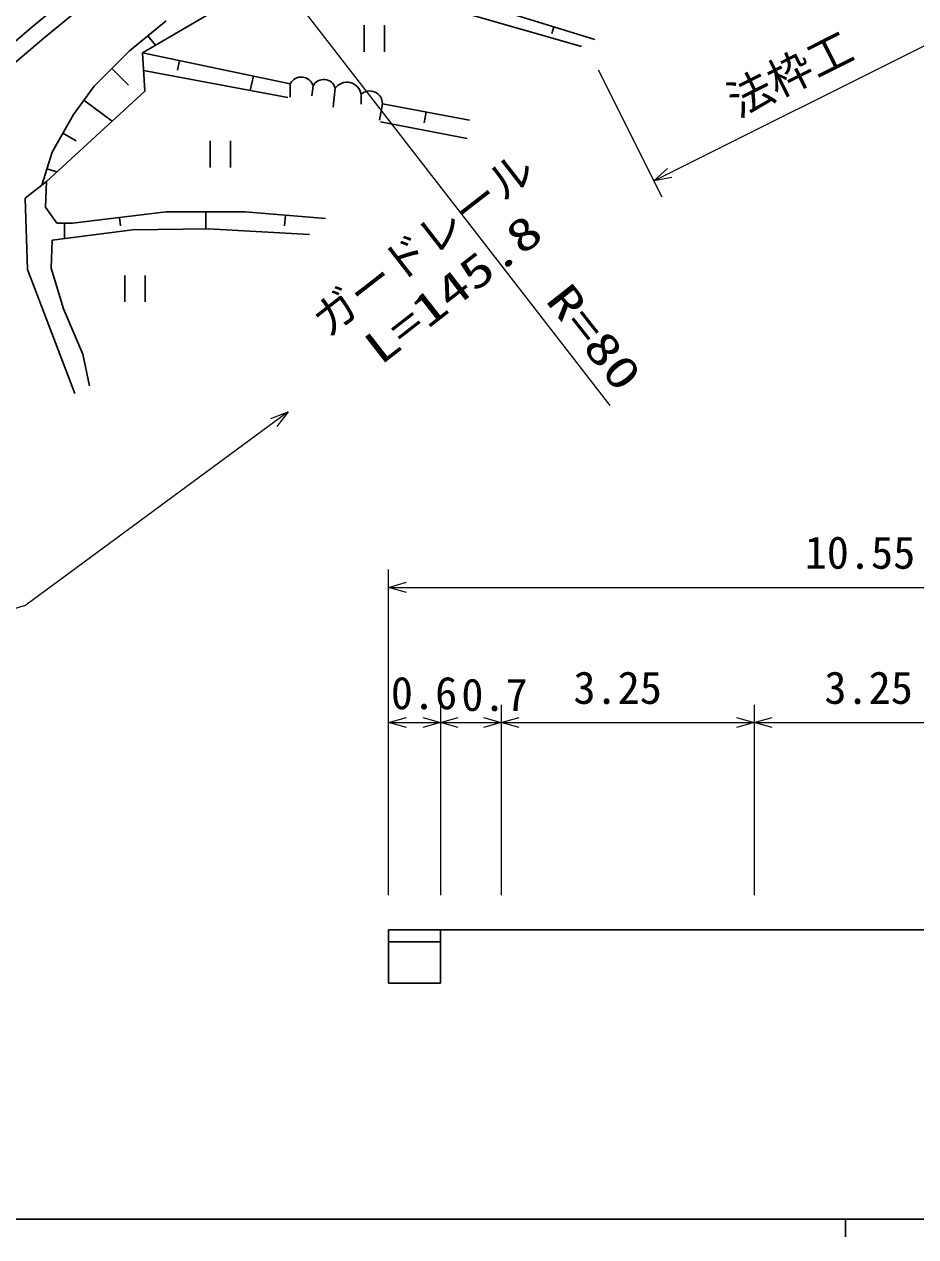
# Model space of a CAD drawing. Units: millimetres, scale not verified. Extents: x 40000 to 680000, y 20000 to 380000.
# Drawn here: x 221717 to 271969, y 204000 to 272356 of the extents above; entities that cross this region are included whole.
import ezdxf
from ezdxf.enums import TextEntityAlignment as Align

# ---------------------------------------------------------------- set-up
doc = ezdxf.new("R2010")
doc.units = ezdxf.units.MM
doc.header["$LTSCALE"] = 1000
for name, color, linetype, lineweight in [('M-BGD', 7, 'Continuous', 25), ('M-STR-HTXT', 7, 'Continuous', 13), ('M-TTL-BAND', 7, 'Continuous', 25)]:
    doc.layers.add(name, color=color, linetype=linetype, lineweight=lineweight)
doc.styles.add('ＭＳ ゴシック', font='')
doc.styles.get('ＭＳ ゴシック').set_extended_font_data('MS Gothic')

msp = doc.modelspace()

# ---------------------------------------------------------------- linework, layer by layer
at = {"layer": 'M-BGD'}
for p, q in [((222255, 272282), (231839, 280227)), ((222834, 271593), (232397, 279521)), ((235519, 277168), (253871, 271504)), ((253130, 271094), (235608, 276138)), ((228384, 270753), (235705, 275026)), ((215204, 266273), (222255, 272282)), ((229720, 272553), (227656, 270855)), ((240870, 272301), (240870, 270801)), ((242021, 270801), (242021, 272301)), ((251577, 272212), (251463, 271842)), ((216816, 266464), (222834, 271593)), ((228688, 271704), (229118, 271181)), ((227656, 270855), (225659, 268858)), ((228384, 270753), (236714, 269006)), ((228511, 268589), (228384, 270753)), ((230466, 270316), (230351, 269766)), ((226657, 269857), (227586, 268928)), ((236579, 268220), (228443, 269741)), ((234631, 269443), (234458, 268617)), ((225659, 268858), (224501, 267277)), ((236714, 269006), (236705, 268243)), ((238001, 268891), (237931, 268312)), ((239250, 268752), (239134, 267688)), ((222975, 263498), (228511, 268589)), ((225080, 268068), (226674, 266900)), ((240707, 268405), (240707, 267850)), ((224501, 267277), (223289, 265145)), ((241905, 267861), (241748, 266948)), ((241905, 267861), (246822, 266941)), ((244363, 267401), (244250, 266795)), ((246687, 265908), (241793, 266851)), ((223895, 266211), (224648, 265783)), ((232196, 265778), (232196, 264278)), ((233347, 264278), (233347, 265778)), ((223289, 265145), (222699, 263281)), ((222994, 264213), (223558, 264034)), ((221766, 262544), (222975, 263498)), ((222975, 263498), (222911, 262035)), ((221893, 258535), (221766, 262544)), ((222911, 262035), (223548, 261144)), ((223548, 261144), (224439, 261144)), ((223993, 261144), (223993, 260278)), ((224439, 261144), (229720, 261780)), ((227079, 261462), (227136, 260994)), ((229720, 261780), (234175, 261780)), ((231947, 261780), (231947, 260824)), ((234175, 261780), (238693, 261399)), ((236434, 261589), (236383, 260989)), ((227811, 260762), (223293, 260189)), ((232075, 260826), (227811, 260762)), ((237802, 260508), (232075, 260826)), ((223293, 260189), (223230, 258599)), ((224566, 251535), (221893, 258535)), ((223230, 258599), (223930, 256308)), ((227387, 258199), (227387, 256699)), ((228539, 256699), (228539, 258199)), ((223930, 256308), (225011, 253762)), ((225011, 253762), (225393, 251981)), ((242257, 221302), (295281, 221302)), ((242257, 221302), (242257, 218305)), ((245179, 218305), (245179, 221302)), ((242257, 220629), (245179, 220629)), ((242257, 218305), (245179, 218305))]:
    msp.add_line(p, q, dxfattribs=at)
for centre, radius, start, end in [((237333, 268680), 700, 17.49891, 152.25918), ((238596, 268561), 681, 16.27967, 151.03994), ((239906, 268275), 811, 9.22736, 143.98764), ((241193, 267883), 713, 358.20257, 132.96284)]:
    msp.add_arc(centre, radius, start, end, dxfattribs=at)
at = {"layer": 'M-STR-HTXT'}
for p, q in [((219049, 296914), (254721, 250860)), ((257203, 263523), (275274, 272558)), ((254074, 269779), (257650, 262628)), ((236593, 250501), (221813, 239600)), ((242257, 223257), (242257, 241609)), ((242257, 240609), (295281, 240609)), ((191998, 231119), (221813, 239600)), ((245179, 233992), (245179, 223257)), ((248607, 233992), (248607, 223257)), ((262867, 233992), (262867, 223257)), ((242257, 232992), (245179, 232992)), ((245179, 232992), (248607, 232992)), ((248607, 232992), (262867, 232992)), ((262867, 232992), (276897, 232992))]:
    msp.add_line(p, q, dxfattribs=at)
for points in [[(258226, 263713), (257203, 263523), (257970, 264225)], [(235617, 250139), (236593, 250501), (235957, 249678)], [(243257, 240321), (242257, 240609), (243257, 240894)], [(243257, 232705), (242257, 232992), (243257, 233277)], [(244179, 233280), (245179, 232992), (244179, 232707)], [(246179, 232705), (245179, 232992), (246179, 233277)], [(247607, 233280), (248607, 232992), (247607, 232707)], [(249607, 232705), (248607, 232992), (249607, 233277)], [(261867, 233280), (262867, 232992), (261867, 232707)], [(263867, 232705), (262867, 232992), (263867, 233277)]]:
    msp.add_lwpolyline(points, dxfattribs=at)
at = {"layer": 'M-TTL-BAND'}
for p, q in [((40000, 205000), (579000, 205000)), ((268000, 205000), (268000, 204000))]:
    msp.add_line(p, q, dxfattribs=at)

# ---------------------------------------------------------------- texts
at = {"layer": 'M-STR-HTXT', "style": 'ＭＳ ゴシック'}
for s, rotation, p in [('法枠工', 26.6, (262180, 266570)), ('ガードレール', 37.9, (239170, 254213))]:
    msp.add_text(s, height=1833, rotation=rotation, dxfattribs=at).set_placement(p, align=Align.BOTTOM_LEFT)
at = {"layer": 'M-STR-HTXT', "style": 'ＭＳ ゴシック', "width": 1.35}
for s, rotation, p in [('L=145.8', 37.9, (242136, 252649)), ('R=80', 308.3, (250612, 256440))]:
    msp.add_text(s, height=1833, rotation=rotation, dxfattribs=at).set_placement(p, align=Align.BOTTOM_LEFT)
at = {"layer": 'M-STR-HTXT', "style": 'ＭＳ ゴシック'}
for s, p in [('10.55', (265707, 241109)), ('3.25', (252674, 233492)), ('3.25', (266819, 233492)), ('0.6', (242381, 233192)), ('0.7', (246355, 233092))]:
    msp.add_text(s, height=1833, dxfattribs=at).set_placement(p, align=Align.BOTTOM_LEFT)

doc.saveas('drawing.dxf')
